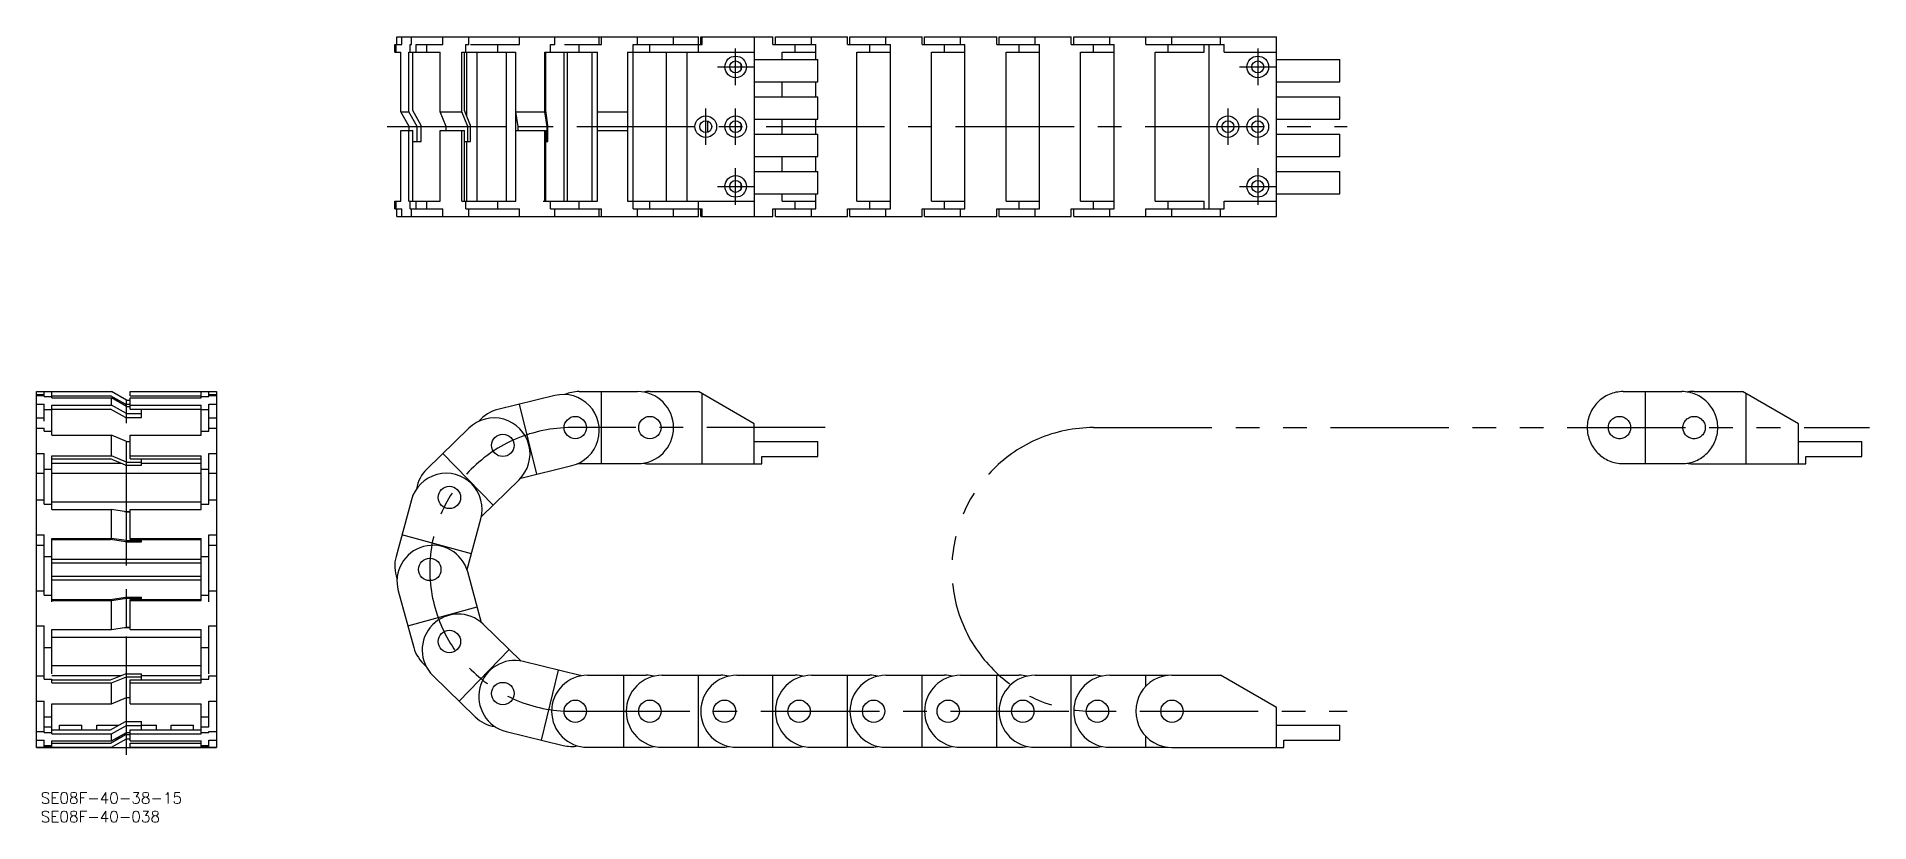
# Model space of a CAD drawing. Extents: x -48 to 443, y -20 to 190.
import ezdxf

# ---------------------------------------------------------------- set-up
doc = ezdxf.new("R2010")
doc.units = 0
doc.linetypes.add('CENTER', pattern=[50.8, 31.75, -6.35, 6.35, -6.35])
doc.linetypes.add('PHANTOM', pattern=[63.5, 31.75, -6.35, 6.35, -6.35, 6.35, -6.35])
doc.layers.get('0').update_dxf_attribs({"linetype": 'CONTINUOUS'})
doc.layers.add('CENTER', color=1, linetype='CENTER')
doc.styles.get("Standard").update_dxf_attribs({"font": 'txt.shx', "height": 3, "bigfont": 'bigfont.shx'})

msp = doc.modelspace()

# ---------------------------------------------------------------- linework, layer by layer
at = {"color": 7, "linetype": 'CONTINUOUS'}
for p, q in [((47.82, 186.33), (47.82, 188.38)), ((47.82, 188.38), (49.74, 188.38)), ((48.16, 186.33), (48.16, 188.38)), ((48.42, 188.38), (48.42, 190.43)), ((48.42, 190.43), (129.23, 190.43)), ((49.74, 188.38), (49.74, 190.43)), ((51.97, 186.33), (51.97, 188.38)), ((51.97, 188.38), (52.29, 188.38)), ((52.29, 188.38), (52.29, 190.43)), ((53.53, 186.33), (53.53, 188.38)), ((53.53, 188.38), (60.75, 188.38)), ((56.45, 186.33), (56.45, 188.38)), ((60.75, 188.38), (60.75, 190.43)), ((66.84, 186.33), (66.84, 188.38)), ((66.84, 188.38), (67.7, 188.38)), ((67.7, 188.38), (67.7, 190.43)), ((68.12, 188.38), (81.31, 188.38)), ((75.48, 186.33), (75.48, 188.38)), ((81.31, 188.38), (81.31, 190.43)), ((89.56, 186.33), (89.56, 188.38)), ((89.56, 188.38), (90.73, 188.38)), ((90.73, 188.38), (90.73, 190.43)), ((93.35, 188.38), (103.23, 188.38)), ((97.23, 186.33), (97.23, 188.38)), ((102.67, 188.38), (102.67, 190.43)), ((103.23, 188.38), (103.23, 190.43)), ((111.73, 144.28), (111.73, 188.38)), ((111.73, 188.38), (130.23, 188.38)), ((112.93, 188.38), (112.93, 190.43)), ((113.23, 190.44), (119.23, 190.44)), ((113.23, 190.43), (113.23, 190.44)), ((116.23, 186.33), (116.23, 188.38)), ((119.23, 190.43), (119.23, 190.44)), ((122.58, 188.38), (122.58, 190.43)), ((129.23, 186.33), (129.23, 190.43)), ((129.88, 190.43), (149.23, 190.43)), ((129.88, 188.38), (129.88, 190.43)), ((130.23, 188.38), (130.23, 190.43)), ((144.23, 190.43), (144.23, 142.23)), ((149.23, 188.38), (149.23, 190.43)), ((149.23, 188.38), (160.73, 188.38)), ((149.88, 190.43), (169.23, 190.43)), ((149.88, 188.38), (149.88, 190.43)), ((155.23, 186.33), (155.23, 188.38)), ((159.53, 188.38), (159.53, 190.43)), ((160.73, 184.33), (160.73, 188.38)), ((169.23, 188.38), (169.23, 190.43)), ((169.23, 188.38), (180.73, 188.38)), ((169.88, 188.38), (169.88, 190.43)), ((169.88, 190.43), (189.23, 190.43)), ((175.23, 186.33), (175.23, 188.38)), ((179.53, 188.38), (179.53, 190.43)), ((180.73, 144.28), (180.73, 188.38)), ((189.23, 188.38), (189.23, 190.43)), ((189.23, 188.38), (200.73, 188.38)), ((189.88, 188.38), (189.88, 190.43)), ((189.88, 190.43), (209.23, 190.43)), ((195.23, 186.33), (195.23, 188.38)), ((199.53, 188.38), (199.53, 190.43)), ((200.73, 144.28), (200.73, 188.38)), ((209.23, 188.38), (209.23, 190.43)), ((209.23, 188.38), (220.73, 188.38)), ((209.88, 188.38), (209.88, 190.43)), ((209.88, 190.43), (229.23, 190.43)), ((215.23, 186.33), (215.23, 188.38)), ((219.53, 188.38), (219.53, 190.43)), ((220.73, 144.28), (220.73, 188.38)), ((229.23, 188.38), (229.23, 190.43)), ((229.23, 188.38), (240.73, 188.38)), ((229.88, 188.38), (229.88, 190.43)), ((229.88, 190.43), (284.23, 190.43)), ((235.23, 186.33), (235.23, 188.38)), ((239.53, 188.38), (239.53, 190.43)), ((240.73, 144.28), (240.73, 188.38)), ((249.23, 188.38), (249.23, 190.43)), ((249.23, 188.38), (270.23, 188.38)), ((255.23, 186.33), (255.23, 188.38)), ((256.23, 188.38), (256.23, 190.43)), ((264.88, 186.33), (264.88, 188.38)), ((266.23, 144.28), (266.23, 188.38)), ((269.23, 188.38), (269.23, 190.43)), ((270.23, 186.33), (270.23, 188.38)), ((284.23, 142.23), (284.23, 190.43)), ((47.82, 186.33), (49.47, 186.33)), ((49.47, 170.33), (49.47, 186.33)), ((51.58, 170.33), (51.58, 186.33)), ((51.58, 186.33), (60.04, 186.33)), ((52.64, 170.62), (52.64, 186.33)), ((60.04, 170.33), (60.04, 186.33)), ((65.77, 170.33), (65.77, 186.33)), ((65.77, 186.33), (80.33, 186.33)), ((66.54, 170.62), (66.54, 186.33)), ((67.12, 169.17), (67.12, 186.33)), ((69.91, 146.33), (69.91, 186.33)), ((77.8, 146.33), (77.8, 186.33)), ((80.31, 146.33), (80.31, 186.33)), ((80.33, 170.33), (80.33, 186.33)), ((88.1, 170.33), (88.1, 186.33)), ((88.1, 186.33), (102.23, 186.33)), ((88.37, 170.62), (88.37, 186.33)), ((93.29, 146.33), (93.29, 186.33)), ((94.15, 146.33), (94.15, 186.33)), ((100.73, 146.33), (100.73, 186.33)), ((102.23, 146.33), (102.23, 186.33)), ((110.23, 186.33), (110.23, 146.33)), ((110.23, 186.33), (144.23, 186.33)), ((120.73, 146.33), (120.73, 186.33)), ((126.23, 146.33), (126.23, 186.33)), ((140.73, 181.77), (140.73, 182.88)), ((144.23, 184.33), (161.23, 184.33)), ((151.73, 186.33), (160.73, 186.33)), ((151.73, 184.33), (151.73, 186.33)), ((161.23, 178.33), (161.23, 184.33)), ((171.73, 146.33), (171.73, 186.33)), ((171.73, 186.33), (180.73, 186.33)), ((191.73, 146.33), (191.73, 186.33)), ((191.73, 186.33), (200.73, 186.33)), ((211.73, 146.33), (211.73, 186.33)), ((211.73, 186.33), (220.73, 186.33)), ((231.73, 146.33), (231.73, 186.33)), ((231.73, 186.33), (240.73, 186.33)), ((251.73, 146.33), (251.73, 186.33)), ((251.73, 186.33), (264.88, 186.33)), ((270.23, 186.33), (284.23, 186.33)), ((284.23, 184.33), (301.23, 184.33)), ((301.23, 178.33), (301.23, 184.33)), ((144.23, 178.33), (161.23, 178.33)), ((151.73, 174.33), (151.73, 178.33)), ((160.73, 174.33), (160.73, 178.33)), ((284.23, 178.33), (301.23, 178.33)), ((144.23, 174.33), (161.23, 174.33)), ((161.23, 168.33), (161.23, 174.33)), ((284.23, 174.33), (301.23, 174.33)), ((301.23, 168.33), (301.23, 174.33)), ((49.47, 170.33), (51.58, 170.33)), ((51.7, 166.33), (49.47, 170.33)), ((53.81, 166.33), (51.58, 170.33)), ((54.87, 166.62), (52.64, 170.62)), ((60.04, 170.33), (65.77, 170.33)), ((61.65, 166.33), (60.04, 170.33)), ((67.38, 166.33), (65.77, 170.33)), ((68.15, 166.62), (66.54, 170.62)), ((80.33, 170.33), (88.1, 170.33)), ((80.88, 166.33), (80.33, 170.33)), ((88.65, 166.33), (88.1, 170.33)), ((88.91, 166.62), (88.37, 170.62)), ((102.23, 170.33), (110.23, 170.33)), ((131.73, 164.81), (131.73, 167.85)), ((144.23, 168.33), (161.23, 168.33)), ((151.73, 164.33), (151.73, 168.33)), ((160.73, 164.33), (160.73, 168.33)), ((284.23, 168.33), (301.23, 168.33)), ((49.47, 146.33), (49.47, 165.33)), ((49.47, 165.33), (52.64, 165.33)), ((51.58, 146.33), (51.58, 165.33)), ((51.7, 165.33), (51.7, 166.33)), ((51.7, 166.33), (53.81, 166.33)), ((51.7, 166.33), (53.81, 166.33)), ((52.64, 146.33), (52.64, 165.33)), ((52.64, 162.33), (54.87, 162.33)), ((53.81, 162.33), (53.81, 166.33)), ((54.87, 162.33), (54.87, 166.62)), ((60.04, 146.33), (60.04, 165.33)), ((60.04, 165.33), (66.54, 165.33)), ((61.65, 165.33), (61.65, 166.33)), ((61.65, 166.33), (67.38, 166.33)), ((65.77, 146.33), (65.77, 165.33)), ((66.54, 146.33), (66.54, 165.33)), ((66.54, 162.33), (68.15, 162.33)), ((67.12, 146.33), (67.12, 162.33)), ((67.38, 162.33), (67.38, 166.33)), ((68.15, 162.33), (68.15, 166.62)), ((80.33, 146.33), (80.33, 165.33)), ((80.33, 165.33), (88.37, 165.33)), ((80.88, 165.33), (80.88, 166.33)), ((80.88, 165.33), (80.88, 166.33)), ((80.88, 165.33), (80.88, 166.33)), ((80.88, 165.33), (80.88, 166.33)), ((80.88, 166.33), (88.65, 166.33)), ((88.1, 146.33), (88.1, 165.33)), ((88.37, 146.33), (88.37, 165.33)), ((88.37, 162.33), (88.91, 162.33)), ((88.65, 162.33), (88.65, 166.33)), ((88.91, 162.33), (88.91, 166.62)), ((102.23, 166.33), (110.23, 166.33)), ((102.23, 165.33), (110.23, 165.33)), ((140.73, 165.77), (140.73, 166.88)), ((144.23, 164.33), (161.23, 164.33)), ((161.23, 158.33), (161.23, 164.33)), ((284.23, 164.33), (301.23, 164.33)), ((301.23, 158.33), (301.23, 164.33)), ((144.23, 158.33), (161.23, 158.33)), ((151.73, 154.33), (151.73, 158.33)), ((160.73, 154.33), (160.73, 158.33)), ((284.23, 158.33), (301.23, 158.33)), ((144.23, 154.33), (161.23, 154.33)), ((161.23, 148.33), (161.23, 154.33)), ((284.23, 154.33), (301.23, 154.33)), ((301.23, 148.33), (301.23, 154.33)), ((140.73, 149.77), (140.73, 150.88)), ((144.23, 148.33), (161.23, 148.33)), ((151.73, 146.33), (151.73, 148.33)), ((160.73, 144.28), (160.73, 148.33)), ((284.23, 148.33), (301.23, 148.33)), ((47.82, 144.28), (47.82, 146.33)), ((47.82, 146.33), (49.47, 146.33)), ((47.82, 144.28), (49.74, 144.28)), ((48.16, 144.28), (48.16, 146.33)), ((48.42, 142.23), (48.42, 144.28)), ((49.74, 142.23), (49.74, 144.28)), ((51.58, 146.33), (60.04, 146.33)), ((51.97, 144.28), (51.97, 146.33)), ((51.97, 144.28), (60.75, 144.28)), ((52.29, 142.23), (52.29, 144.28)), ((53.53, 144.28), (53.53, 146.33)), ((56.45, 144.28), (56.45, 146.33)), ((60.75, 142.23), (60.75, 144.28)), ((65.77, 146.33), (80.33, 146.33)), ((66.84, 144.28), (66.84, 146.33)), ((66.84, 144.28), (81.31, 144.28)), ((67.7, 142.23), (67.7, 144.28)), ((75.48, 144.28), (75.48, 146.33)), ((81.31, 142.23), (81.31, 144.28)), ((87.58, 146.33), (102.23, 146.33)), ((89.56, 144.28), (89.56, 146.33)), ((89.56, 144.28), (103.23, 144.28)), ((90.73, 142.23), (90.73, 144.28)), ((97.23, 144.28), (97.23, 146.33)), ((102.67, 142.23), (102.67, 144.28)), ((103.23, 142.23), (103.23, 144.28)), ((110.23, 146.33), (144.23, 146.33)), ((111.73, 144.28), (130.23, 144.28)), ((112.93, 142.23), (112.93, 144.28)), ((116.23, 144.28), (116.23, 146.33)), ((122.58, 142.23), (122.58, 144.28)), ((129.23, 142.23), (129.23, 146.33)), ((129.88, 142.23), (129.88, 144.28)), ((130.23, 142.23), (130.23, 144.28)), ((149.23, 144.28), (160.73, 144.28)), ((149.23, 142.23), (149.23, 144.28)), ((149.88, 142.23), (149.88, 144.28)), ((151.73, 146.33), (160.73, 146.33)), ((155.23, 144.28), (155.23, 146.33)), ((159.53, 142.23), (159.53, 144.28)), ((169.23, 142.23), (169.23, 144.28)), ((169.23, 144.28), (180.73, 144.28)), ((169.88, 142.23), (169.88, 144.28)), ((171.73, 146.33), (180.73, 146.33)), ((175.23, 144.28), (175.23, 146.33)), ((179.53, 142.23), (179.53, 144.28)), ((189.23, 142.23), (189.23, 144.28)), ((189.23, 144.28), (200.73, 144.28)), ((189.88, 142.23), (189.88, 144.28)), ((191.73, 146.33), (200.73, 146.33)), ((195.23, 144.28), (195.23, 146.33)), ((199.53, 142.23), (199.53, 144.28)), ((209.23, 142.23), (209.23, 144.28)), ((209.23, 144.28), (220.73, 144.28)), ((209.88, 142.23), (209.88, 144.28)), ((211.73, 146.33), (220.73, 146.33)), ((215.23, 144.28), (215.23, 146.33)), ((219.53, 142.23), (219.53, 144.28)), ((229.23, 142.23), (229.23, 144.28)), ((229.23, 144.28), (240.73, 144.28)), ((229.88, 142.23), (229.88, 144.28)), ((231.73, 146.33), (240.73, 146.33)), ((235.23, 144.28), (235.23, 146.33)), ((239.53, 142.23), (239.53, 144.28)), ((249.23, 142.23), (249.23, 144.28)), ((249.23, 144.28), (270.23, 144.28)), ((251.73, 146.33), (264.88, 146.33)), ((255.23, 144.28), (255.23, 146.33)), ((256.23, 142.23), (256.23, 144.28)), ((264.88, 144.28), (264.88, 146.33)), ((269.23, 142.23), (269.23, 144.28)), ((270.23, 144.28), (270.23, 146.33)), ((270.23, 146.33), (284.23, 146.33)), ((48.42, 142.23), (129.23, 142.23)), ((113.23, 142.22), (113.23, 142.23)), ((113.23, 142.22), (119.23, 142.22)), ((119.23, 142.22), (119.23, 142.23)), ((129.88, 142.23), (149.23, 142.23)), ((149.88, 142.23), (169.23, 142.23)), ((169.88, 142.23), (189.23, 142.23)), ((189.88, 142.23), (209.23, 142.23)), ((209.88, 142.23), (229.23, 142.23)), ((229.88, 142.23), (284.23, 142.23)), ((239.53, 142.23), (249.23, 142.23)), ((246.53, 142.23), (256.23, 142.23)), ((-48.2, 95.35), (-28.1, 95.35)), ((-48.2, 0), (-48.2, 95.35)), ((-48.2, 94.57), (-46.15, 94.57)), ((-48.2, 94.29), (-46.15, 94.29)), ((-46.15, 94), (-46.15, 95.35)), ((-46.15, 94), (-44.1, 94)), ((-44.1, 93.65), (-44.1, 95.35)), ((-44.1, 94.25), (-28.39, 94.25)), ((-44.1, 93.65), (-28.1, 93.65)), ((-24.39, 91.94), (-28.39, 94.25)), ((-24.1, 93.04), (-28.1, 95.35)), ((-28.1, 91.74), (-28.1, 93.65)), ((-24.1, 91.4), (-28.1, 93.65)), ((-23.1, 94.25), (-23.1, 95.35)), ((-23.1, 95.35), (0, 95.35)), ((-23.1, 94.25), (-4.1, 94.25)), ((-23.1, 90.68), (-23.1, 93.65)), ((-23.1, 93.65), (-4.1, 93.65)), ((-4.1, 93.65), (-4.1, 95.35)), ((-4.1, 94), (-2.05, 94)), ((-2.05, 94), (-2.05, 95.35)), ((-2.05, 94.57), (0, 94.57)), ((-2.05, 94.29), (0, 94.29)), ((0, 95.35), (0, 0)), ((90.73, 94.29), (75.48, 90.56)), ((97.23, 95.35), (103.23, 95.35)), ((103.23, 76.05), (103.23, 95.35)), ((103.23, 95.35), (112.93, 95.35)), ((116.23, 95.4), (129.23, 95.4)), ((144.23, 86.74), (129.23, 95.4)), ((130.23, 76), (130.23, 94.82)), ((-48.2, 91.98), (-46.15, 91.98)), ((-46.15, 87.39), (-46.15, 91.98)), ((-46.15, 90.56), (-44.1, 90.56)), ((-44.1, 83.68), (-44.1, 91.74)), ((-44.1, 91.74), (-28.1, 91.74)), ((-44.1, 90.68), (-28.39, 90.68)), ((-24.39, 88.43), (-28.39, 90.68)), ((-24.1, 89.5), (-28.1, 91.74)), ((-24.39, 91.94), (-23.1, 91.94)), ((-24.1, 93.04), (-23.1, 93.04)), ((-24.1, 89.5), (-24.1, 91.4)), ((-24.1, 91.4), (-23.1, 91.4)), ((-24.1, 89.5), (-20.1, 89.5)), ((-23.1, 91.74), (-4.1, 91.74)), ((-23.1, 90.68), (-4.1, 90.68)), ((-20.1, 88.43), (-20.1, 90.68)), ((-4.1, 83.68), (-4.1, 91.74)), ((-4.1, 90.56), (-2.05, 90.56)), ((-2.05, 84.72), (-2.05, 91.98)), ((-2.05, 91.98), (0, 91.98)), ((85.89, 73.24), (81.31, 91.98)), ((-48.2, 88.29), (-46.15, 88.29)), ((-48.2, 85.56), (-46.15, 85.56)), ((-46.15, 84.72), (-46.15, 85.56)), ((-46.15, 84.72), (-44.1, 84.72)), ((-44.1, 83.68), (-28.1, 83.68)), ((-28.1, 78.1), (-28.1, 83.68)), ((-24.1, 82.02), (-28.1, 83.68)), ((-24.39, 88.43), (-20.1, 88.43)), ((-23.1, 77.31), (-23.1, 83.68)), ((-23.1, 83.68), (-4.1, 83.68)), ((-4.1, 84.72), (-2.05, 84.72)), ((-2.05, 88.29), (0, 88.29)), ((-2.05, 85.56), (0, 85.56)), ((67.7, 85.56), (56.45, 74.61)), ((144.23, 76), (144.23, 86.74)), ((-48.2, 78.79), (-46.15, 78.79)), ((-46.15, 65.19), (-46.15, 78.79)), ((-24.1, 76.44), (-24.1, 82.02)), ((-24.1, 82.02), (-23.1, 82.02)), ((-2.05, 65.19), (-2.05, 78.79)), ((-2.05, 78.79), (0, 78.79)), ((74.22, 64.96), (60.75, 78.79)), ((144.23, 82), (161.23, 82)), ((161.23, 78), (161.23, 82)), ((-46.15, 74.61), (-44.1, 74.61)), ((-44.1, 63.75), (-44.1, 78.1)), ((-44.1, 78.1), (-28.1, 78.1)), ((-44.1, 77.31), (-28.39, 77.31)), ((-44.1, 76.14), (-25.57, 76.14)), ((-24.39, 75.65), (-28.39, 77.31)), ((-24.1, 76.44), (-28.1, 78.1)), ((-24.39, 75.65), (-20.1, 75.65)), ((-24.1, 76.44), (-20.1, 76.44)), ((-23.1, 78.1), (-4.1, 78.1)), ((-23.1, 77.31), (-4.1, 77.31)), ((-20.1, 75.65), (-20.1, 77.31)), ((-20.1, 76.14), (-4.1, 76.14)), ((-4.1, 63.75), (-4.1, 78.1)), ((-4.1, 74.61), (-2.05, 74.61)), ((81.61, 72.19), (95.32, 75.54)), ((97.23, 76.05), (103.23, 76.05)), ((103.23, 76.05), (112.93, 76.05)), ((116.23, 76), (146.23, 76)), ((146.23, 78), (161.23, 78)), ((146.23, 76), (146.23, 78)), ((-48.2, 73.46), (-46.15, 73.46)), ((-44.1, 73.47), (-4.1, 73.47)), ((-2.05, 73.46), (0, 73.46)), ((71.06, 61.89), (81.17, 71.73)), ((-48.2, 66.35), (-46.15, 66.35)), ((-46.15, 65.19), (-44.1, 65.19)), ((-44.1, 65.8), (-4.1, 65.8)), ((-4.1, 65.19), (-2.05, 65.19)), ((-2.05, 66.35), (0, 66.35)), ((52.29, 66.35), (48.16, 51.2)), ((-44.1, 63.75), (-28.1, 63.75)), ((-28.1, 56.03), (-28.1, 63.75)), ((-24.1, 63.14), (-28.1, 63.75)), ((-24.63, 63.22), (-23.1, 63.22)), ((-24.1, 55.42), (-24.1, 63.14)), ((-24.1, 63.14), (-23.1, 63.14)), ((-23.1, 55.74), (-23.1, 63.75)), ((-23.1, 63.75), (-4.1, 63.75)), ((67.2, 47.66), (70.91, 61.27)), ((-48.2, 56.99), (-46.15, 56.99)), ((-48.2, 54.17), (-46.15, 54.17)), ((-46.15, 40.82), (-46.15, 56.99)), ((-44.1, 39.01), (-44.1, 56.03)), ((-44.1, 56.03), (-28.1, 56.03)), ((-44.1, 55.74), (-28.39, 55.74)), ((-24.39, 55.13), (-28.39, 55.74)), ((-24.1, 55.42), (-28.1, 56.03)), ((-24.39, 55.13), (-20.1, 55.13)), ((-24.1, 55.42), (-20.1, 55.42)), ((-23.1, 56.03), (-4.1, 56.03)), ((-23.1, 55.74), (-4.1, 55.74)), ((-20.1, 55.13), (-20.1, 55.74)), ((-4.1, 39.37), (-4.1, 56.03)), ((-2.05, 39.01), (-2.05, 56.99)), ((-2.05, 56.99), (0, 56.99)), ((-2.05, 54.17), (0, 54.17)), ((68.36, 51.91), (49.74, 56.99)), ((-46.15, 51.2), (-44.1, 51.2)), ((-44.1, 50.45), (-4.1, 50.45)), ((-44.1, 49.5), (-4.1, 49.5)), ((-4.1, 51.2), (-2.05, 51.2)), ((-44.1, 45.9), (-4.1, 45.9)), ((-44.1, 44.95), (-4.1, 44.95)), ((71.1, 33.44), (67.38, 47.06)), ((-48.2, 41.98), (-46.15, 41.98)), ((-46.15, 40.82), (-44.1, 40.82)), ((-44.1, 39.66), (-28.39, 39.66)), ((-44.1, 39.37), (-28.1, 39.37)), ((-28.39, 39.66), (-24.39, 40.27)), ((-28.1, 39.37), (-24.1, 39.98)), ((-28.1, 31.65), (-28.1, 39.37)), ((-24.39, 40.27), (-20.1, 40.27)), ((-24.1, 32.26), (-24.1, 39.98)), ((-24.1, 39.98), (-20.1, 39.98)), ((-23.1, 31.65), (-23.1, 39.66)), ((-23.1, 39.66), (-4.1, 39.66)), ((-23.1, 39.37), (-4.1, 39.37)), ((-20.1, 39.66), (-20.1, 40.27)), ((-4.1, 40.82), (-2.05, 40.82)), ((-2.05, 41.98), (0, 41.98)), ((48.76, 41.98), (52.9, 26.83)), ((51.32, 32.62), (69.94, 37.7)), ((-48.2, 32.62), (-46.15, 32.62)), ((-46.15, 18.35), (-46.15, 32.62)), ((-44.1, 19.72), (-44.1, 31.65)), ((-44.1, 31.65), (-28.1, 31.65)), ((-44.1, 29.6), (-4.1, 29.6)), ((-28.1, 31.65), (-24.1, 32.26)), ((-24.63, 32.18), (-23.1, 32.18)), ((-24.1, 32.26), (-23.1, 32.26)), ((-23.1, 31.65), (-4.1, 31.65)), ((-4.1, 17.3), (-4.1, 31.65)), ((-2.05, 19.72), (-2.05, 32.62)), ((-2.05, 32.62), (0, 32.62)), ((81.68, 23.17), (71.56, 33.02)), ((-46.15, 26.83), (-44.1, 26.83)), ((-4.1, 26.83), (-2.05, 26.83)), ((65.05, 12.42), (78.51, 26.25)), ((-44.1, 21.93), (-4.1, 21.93)), ((-28.39, 18.09), (-24.39, 19.75)), ((-24.39, 19.75), (-20.1, 19.75)), ((-20.1, 18.09), (-20.1, 19.75)), ((97.55, 19.31), (82.3, 23.04)), ((87.13, 1.99), (91.72, 20.74)), ((-48.2, 19.19), (-46.15, 19.19)), ((-46.15, 18.35), (-44.1, 18.35)), ((-44.1, 19.26), (-25.57, 19.26)), ((-44.1, 17.3), (-44.1, 18.35)), ((-44.1, 18.09), (-28.39, 18.09)), ((-44.1, 17.3), (-28.1, 17.3)), ((-28.1, 17.3), (-24.1, 18.96)), ((-28.1, 11.72), (-28.1, 17.3)), ((-24.1, 13.38), (-24.1, 18.96)), ((-24.1, 18.96), (-20.1, 18.96)), ((-23.1, 11.72), (-23.1, 18.09)), ((-23.1, 18.09), (-4.1, 18.09)), ((-23.1, 17.3), (-4.1, 17.3)), ((-20.1, 19.26), (-4.1, 19.26)), ((-4.1, 18.35), (-2.05, 18.35)), ((-2.05, 18.35), (-2.05, 19.19)), ((-2.05, 19.19), (0, 19.19)), ((58.1, 19.19), (69.35, 8.24)), ((99.53, 19.35), (115.23, 19.35)), ((109.23, 0.05), (109.23, 19.35)), ((119.53, 19.35), (135.23, 19.35)), ((129.23, 0.05), (129.23, 19.35)), ((139.53, 19.35), (155.23, 19.35)), ((149.23, 0.05), (149.23, 19.35)), ((159.53, 19.35), (175.23, 19.35)), ((169.23, 0.05), (169.23, 19.35)), ((179.53, 19.35), (195.23, 19.35)), ((189.23, 0.05), (189.23, 19.35)), ((199.53, 19.35), (215.23, 19.35)), ((209.23, 0.05), (209.23, 19.35)), ((219.53, 19.35), (235.23, 19.35)), ((229.23, 0.05), (229.23, 19.35)), ((239.53, 19.35), (255.23, 19.35)), ((249.23, 16.41), (249.23, 19.35)), ((256.23, 19.4), (269.23, 19.4)), ((284.23, 10.74), (269.23, 19.4)), ((-48.2, 12.42), (-46.15, 12.42)), ((-46.15, 4.01), (-46.15, 12.42)), ((-44.1, 3.66), (-44.1, 11.72)), ((-44.1, 11.72), (-28.1, 11.72)), ((-28.1, 11.72), (-24.1, 13.38)), ((-24.1, 13.38), (-23.1, 13.38)), ((-23.1, 11.72), (-4.1, 11.72)), ((-4.1, 3.66), (-4.1, 11.72)), ((-2.05, 5.5), (-2.05, 12.42)), ((-2.05, 12.42), (0, 12.42)), ((284.23, 0), (284.23, 10.74)), ((-46.15, 8.24), (-44.1, 8.24)), ((-46.15, 5.5), (-44.1, 5.5)), ((-42.1, 4.72), (-42.1, 6)), ((-42.1, 6), (-36.1, 6)), ((-36.1, 4.72), (-36.1, 6)), ((-32.1, 4.72), (-32.1, 6)), ((-32.1, 6), (-26.12, 6)), ((-28.39, 4.72), (-24.39, 6.97)), ((-28.1, 3.66), (-24.1, 5.9)), ((-24.39, 6.97), (-20.1, 6.97)), ((-24.1, 4), (-24.1, 5.9)), ((-24.1, 4), (-24.1, 5.9)), ((-24.1, 5.9), (-20.1, 5.9)), ((-20.1, 4.72), (-20.1, 6.97)), ((-20.1, 6), (-16.1, 6)), ((-16.1, 4.72), (-16.1, 6)), ((-12.1, 4.72), (-12.1, 6)), ((-12.1, 6), (-6.1, 6)), ((-6.1, 4.72), (-6.1, 6)), ((-4.1, 8.24), (-2.05, 8.24)), ((-4.1, 5.5), (-2.05, 5.5)), ((284.23, 6), (301.23, 6)), ((301.23, 2), (301.23, 6)), ((-48.2, 4.3), (-46.15, 4.3)), ((-48.2, 1.99), (-46.15, 1.99)), ((-48.2, 0.05), (-28.1, 0.05)), ((-48.2, 0), (0, 0)), ((-46.15, 4.01), (-44.1, 4.01)), ((-46.15, 0), (-46.15, 1.99)), ((-46.15, 0.56), (-44.1, 0.56)), ((-46.15, 0.29), (-44.1, 0.29)), ((-44.1, 4.72), (-28.39, 4.72)), ((-44.1, 3.66), (-28.1, 3.66)), ((-44.1, 0.05), (-44.1, 1.75)), ((-44.1, 1.75), (-28.1, 1.75)), ((-44.1, 1.15), (-28.39, 1.15)), ((-28.39, 1.15), (-24.39, 3.46)), ((-28.1, 1.75), (-24.1, 4)), ((-28.1, 1.75), (-28.1, 3.66)), ((-28.1, 1.75), (-28.1, 3.66)), ((-28.1, 0.05), (-24.1, 2.36)), ((-27.12, 2.3), (-26.4, 2.3)), ((-26.1, 2.47), (-26.1, 2.87)), ((-24.39, 3.46), (-23.1, 3.46)), ((-24.2, 2.3), (-23.1, 2.3)), ((-24.1, 4), (-23.1, 4)), ((-24.1, 2.36), (-23.1, 2.36)), ((-23.1, 1.75), (-23.1, 4.72)), ((-23.1, 4.72), (-4.1, 4.72)), ((-23.1, 3.66), (-4.1, 3.66)), ((-23.1, 1.75), (-4.1, 1.75)), ((-23.1, 0.05), (-23.1, 1.15)), ((-23.1, 1.15), (-4.1, 1.15)), ((-23.1, 0.05), (0, 0.05)), ((-4.1, 4.01), (-2.05, 4.01)), ((-4.1, 0.05), (-4.1, 1.75)), ((-4.1, 0.56), (-2.05, 0.56)), ((-4.1, 0.29), (-2.05, 0.29)), ((-2.05, 4.01), (-2.05, 4.3)), ((-2.05, 4.3), (0, 4.3)), ((-2.05, 0), (-2.05, 1.99)), ((-2.05, 1.99), (0, 1.99)), ((77.71, 4.3), (92.96, 0.56)), ((99.53, 0.05), (115.23, 0.05)), ((119.53, 0.05), (135.23, 0.05)), ((139.53, 0.05), (155.23, 0.05)), ((159.53, 0.05), (175.23, 0.05)), ((179.53, 0.05), (195.23, 0.05)), ((199.53, 0.05), (215.23, 0.05)), ((219.53, 0.05), (235.23, 0.05)), ((239.53, 0.05), (255.23, 0.05)), ((249.23, 0.05), (249.23, 2.99)), ((256.23, 0), (286.23, 0)), ((286.23, 0), (286.23, 2)), ((286.23, 2), (301.23, 2))]:
    msp.add_line(p, q, dxfattribs=at)
at = {"color": 3, "linetype": 'PHANTOM'}
for p, q in [((377.23, 95.35), (383.23, 95.35)), ((383.23, 95.35), (392.93, 95.35)), ((383.23, 76.05), (383.23, 95.35)), ((396.23, 95.4), (409.23, 95.4)), ((424.23, 86.74), (409.23, 95.4)), ((410.23, 76), (410.23, 94.82)), ((235.21, 85.7), (443.23, 85.7)), ((424.23, 76), (424.23, 86.74)), ((424.23, 82), (441.23, 82)), ((441.23, 78), (441.23, 82)), ((377.23, 76.05), (383.23, 76.05)), ((383.23, 76.05), (392.93, 76.05)), ((396.23, 76), (426.23, 76)), ((426.23, 78), (441.23, 78)), ((426.23, 76), (426.23, 78))]:
    msp.add_line(p, q, dxfattribs=at)
at = {"color": 7, "linetype": 'CONTINUOUS'}
for centre, radius in [((139.23, 182.33), 2.9), ((139.23, 182.33), 1.6), ((279.23, 182.33), 2.9), ((279.23, 182.33), 1.6), ((131.23, 166.33), 2.9), ((131.23, 166.33), 1.6), ((139.23, 166.33), 2.9), ((139.23, 166.33), 1.6), ((271.23, 166.33), 2.9), ((271.23, 166.33), 1.6), ((279.23, 166.33), 2.9), ((279.23, 166.33), 1.6), ((139.23, 150.33), 2.9), ((279.23, 150.33), 2.9), ((139.23, 150.33), 1.6), ((279.23, 150.33), 1.6), ((96.23, 85.7), 3), ((116.23, 85.7), 3), ((76.8, 80.95), 3), ((62.47, 67), 3), ((57.21, 47.7), 3), ((62.47, 28.4), 3), ((76.8, 14.45), 3), ((96.23, 9.7), 3), ((116.23, 9.7), 3), ((136.23, 9.7), 3), ((156.23, 9.7), 3), ((176.23, 9.7), 3), ((196.23, 9.7), 3), ((216.23, 9.7), 3), ((236.23, 9.7), 3), ((256.23, 9.7), 3)]:
    msp.add_circle(centre, radius, dxfattribs=at)
at = {"color": 3, "linetype": 'PHANTOM'}
for centre in [(376.23, 85.7), (396.23, 85.7)]:
    msp.add_circle(centre, 3, dxfattribs=at)
at = {"color": 7, "linetype": 'CONTINUOUS'}
for centre, radius, start, end in [((93.02, 84.92), 9.65, 283.7531, 103.7532), ((97.23, 85.7), 9.65, 90, 113.3736), ((112.93, 85.7), 9.65, 270, 90), ((116.23, 85.7), 9.7, 89.9997, 100.6736), ((77.77, 81.18), 9.65, 103.7531, 139.8265), ((74.44, 78.64), 9.65, 314.2274, 134.2274), ((63.18, 67.69), 9.65, 134.2274, 170.3318), ((97.23, 85.7), 9.65, 267.7611, 270), ((116.23, 85.7), 9.7, 259.3264, 270.0003), ((61.6, 63.81), 9.65, 344.7425, 164.7425), ((58.07, 44.52), 9.65, 15.2575, 195.2575), ((57.47, 48.66), 9.65, 164.7425, 200.8468), ((64.83, 26.1), 9.65, 45.7726, 225.7725), ((62.21, 29.37), 9.65, 195.2575, 231.3619), ((80.01, 13.67), 9.65, 76.2469, 256.2468), ((99.53, 9.7), 9.65, 90.0208, 270.0208), ((95.26, 9.94), 9.65, 74.008, 76.2469), ((95.26, 9.94), 9.65, 74.008, 76.2469), ((119.53, 9.7), 9.65, 90, 270), ((115.23, 9.7), 9.65, 77.1266, 90), ((139.53, 9.7), 9.65, 90, 270), ((135.23, 9.7), 9.65, 77.1266, 90), ((159.53, 9.7), 9.65, 90, 270), ((155.23, 9.7), 9.65, 77.1266, 90), ((179.53, 9.7), 9.65, 90, 270), ((175.23, 9.7), 9.65, 77.1266, 90), ((199.53, 9.7), 9.65, 90, 270), ((195.23, 9.7), 9.65, 77.1266, 90), ((219.53, 9.7), 9.65, 90, 270), ((215.23, 9.7), 9.65, 77.1266, 90), ((239.53, 9.7), 9.65, 90, 270), ((235.23, 9.7), 9.65, 77.1266, 90), ((256.23, 9.7), 9.7, 89.9997, 270.0003), ((255.23, 9.7), 9.65, 89.9038, 90), ((76.08, 15.15), 9.65, 225.7726, 261.8459), ((95.26, 9.94), 9.65, 256.2469, 279.6206), ((115.23, 9.7), 9.65, 270, 282.8735), ((135.23, 9.7), 9.65, 270, 282.8734), ((155.23, 9.7), 9.65, 270, 282.8734), ((175.23, 9.7), 9.65, 270, 282.8734), ((195.23, 9.7), 9.65, 270, 282.8735), ((215.23, 9.7), 9.65, 270, 282.8735), ((235.23, 9.7), 9.65, 270, 282.8734), ((255.23, 9.7), 9.65, 270, 270.0963)]:
    msp.add_arc(centre, radius, start, end, dxfattribs=at)
at = {"color": 3, "linetype": 'PHANTOM'}
for centre, radius, start, end in [((377.23, 85.7), 9.65, 90, 270), ((392.93, 85.7), 9.65, 270, 90), ((396.23, 85.7), 9.7, 89.9997, 100.6736), ((235.21, 47.7), 38, 90, 270), ((396.23, 85.7), 9.7, 259.3264, 270.0003)]:
    msp.add_arc(centre, radius, start, end, dxfattribs=at)
at = {"layer": 'CENTER', "color": 1, "linetype": 'CENTER'}
for p, q in [((139.23, 177.43), (139.23, 187.23)), ((279.23, 187.23), (279.23, 177.43)), ((134.33, 182.33), (144.13, 182.33)), ((274.33, 182.33), (284.13, 182.33)), ((131.23, 161.43), (131.23, 171.23)), ((139.23, 161.43), (139.23, 171.23)), ((271.23, 171.23), (271.23, 161.43)), ((279.23, 171.23), (279.23, 161.43)), ((45.82, 166.33), (303.23, 166.33)), ((139.23, 145.43), (139.23, 155.23)), ((279.23, 155.23), (279.23, 145.43)), ((134.33, 150.33), (144.13, 150.33)), ((274.33, 150.33), (284.13, 150.33)), ((-24.1, -2), (-24.1, 97.35)), ((163.23, 85.7), (95.21, 85.7)), ((95.21, 9.7), (303.23, 9.7))]:
    msp.add_line(p, q, dxfattribs=at)
msp.add_arc((95.21, 47.7), 38, 90, 270, dxfattribs=at)

# ---------------------------------------------------------------- texts
at = {"color": 7, "linetype": 'CONTINUOUS'}
for s, p in [('SE08F-40-38-15', (-47.13, -15.04)), ('SE08F-40-038', (-47.13, -20.04))]:
    msp.add_text(s, height=3, dxfattribs=at).set_placement(p)

doc.saveas('drawing.dxf')
